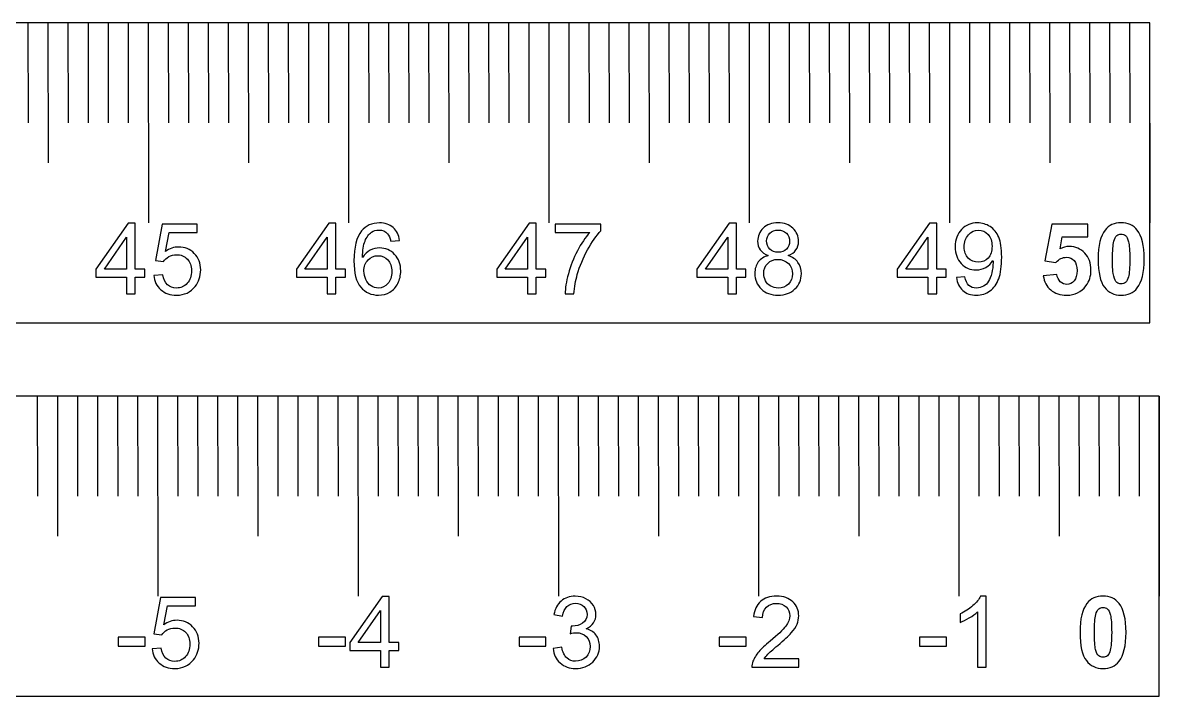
# Model space of a CAD drawing. Header units: millimetres. Extents: x -300 to 279, y -192 to 238.
# Drawn here: x 202.9 to 259.6, y -192 to -158.4 of the extents above; entities that cross this region are included whole.
import ezdxf

# ---------------------------------------------------------------- set-up
doc = ezdxf.new("R2010")
doc.units = ezdxf.units.MM
doc.layers.add('CAMADA_1', color=7, linetype='CONTINUOUS')

msp = doc.modelspace()

# ---------------------------------------------------------------- linework, layer by layer
at = {"layer": 'CAMADA_1', "color": 250}
for points, knots in [([(-240.8244, -158.3605), (-240.8244, -158.3605), (259.1756, -158.3605), (259.1756, -158.3605), (259.1756, -158.3605), (259.1756, -173.3605), (259.1756, -173.3605), (259.1756, -173.3605), (-240.8244, -173.3605), (-240.8244, -173.3605), (-240.8244, -173.3605), (-240.8244, -158.3605), (-240.8244, -158.3605)], [0, 0, 0, 0, 0.25, 0.25, 0.25, 0.5, 0.5, 0.5, 0.75, 0.75, 0.75, 1, 1, 1, 1]), ([(208.0889, -171.9116), (208.0889, -171.9116), (208.0889, -171.067), (208.0889, -171.067), (208.0889, -171.067), (206.5529, -171.067), (206.5529, -171.067), (206.5529, -171.067), (206.5529, -170.667), (206.5529, -170.667), (206.5529, -170.667), (208.1679, -168.3753), (208.1679, -168.3753), (208.1679, -168.3753), (208.5235, -168.3753), (208.5235, -168.3753), (208.5235, -168.3753), (208.5235, -170.667), (208.5235, -170.667), (208.5235, -170.667), (209.0026, -170.667), (209.0026, -170.667), (209.0026, -170.667), (209.0026, -171.067), (209.0026, -171.067), (209.0026, -171.067), (208.5235, -171.067), (208.5235, -171.067), (208.5235, -171.067), (208.5235, -171.9116), (208.5235, -171.9116), (208.5235, -171.9116), (208.0889, -171.9116), (208.0889, -171.9116)], [0, 0, 0, 0, 0.0909091, 0.0909091, 0.0909091, 0.1818182, 0.1818182, 0.1818182, 0.2727273, 0.2727273, 0.2727273, 0.3636364, 0.3636364, 0.3636364, 0.4545455, 0.4545455, 0.4545455, 0.5454545, 0.5454545, 0.5454545, 0.6363636, 0.6363636, 0.6363636, 0.7272727, 0.7272727, 0.7272727, 0.8181818, 0.8181818, 0.8181818, 0.9090909, 0.9090909, 0.9090909, 1, 1, 1, 1]), ([(209.4479, -170.9831), (209.4479, -170.9831), (209.9023, -170.9485), (209.9023, -170.9485), (209.9361, -171.1699), (210.0143, -171.3362), (210.1361, -171.4482), (210.2579, -171.5593), (210.4069, -171.6153), (210.5822, -171.6153), (210.7938, -171.6153), (210.9708, -171.5362), (211.1148, -171.379), (211.258, -171.221), (211.3297, -171.0119), (211.3297, -170.7518), (211.3297, -170.504), (211.2613, -170.3089), (211.1239, -170.1657), (210.9864, -170.0225), (210.8045, -169.9509), (210.5781, -169.9509), (210.4374, -169.9509), (210.3114, -169.983), (210.1995, -170.0472), (210.0883, -170.1114), (210.0011, -170.1945), (209.9369, -170.2966), (209.9369, -170.2966), (209.527, -170.2373), (209.527, -170.2373), (209.527, -170.2373), (209.8677, -168.4198), (209.8677, -168.4198), (209.8677, -168.4198), (211.621, -168.4198), (211.621, -168.4198), (211.621, -168.4198), (211.621, -168.8347), (211.621, -168.8347), (211.621, -168.8347), (210.2143, -168.8347), (210.2143, -168.8347), (210.2143, -168.8347), (210.0258, -169.7887), (210.0258, -169.7887), (210.2373, -169.6397), (210.4596, -169.5656), (210.6917, -169.5656), (210.9996, -169.5656), (211.2597, -169.6726), (211.4712, -169.8867), (211.6828, -170.1007), (211.789, -170.3756), (211.789, -170.7114), (211.789, -171.0317), (211.696, -171.3082), (211.5099, -171.5412), (211.2836, -171.8276), (210.9741, -171.9709), (210.5822, -171.9709), (210.2612, -171.9709), (209.9994, -171.8803), (209.7961, -171.7001), (209.5928, -171.5198), (209.4767, -171.2811), (209.4479, -170.9831)], [0, 0, 0, 0, 0.0454545, 0.0454545, 0.0454545, 0.0909091, 0.0909091, 0.0909091, 0.1363636, 0.1363636, 0.1363636, 0.1818182, 0.1818182, 0.1818182, 0.2272727, 0.2272727, 0.2272727, 0.2727273, 0.2727273, 0.2727273, 0.3181818, 0.3181818, 0.3181818, 0.3636364, 0.3636364, 0.3636364, 0.4090909, 0.4090909, 0.4090909, 0.4545455, 0.4545455, 0.4545455, 0.5, 0.5, 0.5, 0.5454545, 0.5454545, 0.5454545, 0.5909091, 0.5909091, 0.5909091, 0.6363636, 0.6363636, 0.6363636, 0.6818182, 0.6818182, 0.6818182, 0.7272727, 0.7272727, 0.7272727, 0.7727273, 0.7727273, 0.7727273, 0.8181818, 0.8181818, 0.8181818, 0.8636364, 0.8636364, 0.8636364, 0.9090909, 0.9090909, 0.9090909, 0.9545455, 0.9545455, 0.9545455, 1, 1, 1, 1]), ([(218.1009, -171.9116), (218.1009, -171.9116), (218.1009, -171.067), (218.1009, -171.067), (218.1009, -171.067), (216.5649, -171.067), (216.5649, -171.067), (216.5649, -171.067), (216.5649, -170.667), (216.5649, -170.667), (216.5649, -170.667), (218.1799, -168.3753), (218.1799, -168.3753), (218.1799, -168.3753), (218.5355, -168.3753), (218.5355, -168.3753), (218.5355, -168.3753), (218.5355, -170.667), (218.5355, -170.667), (218.5355, -170.667), (219.0146, -170.667), (219.0146, -170.667), (219.0146, -170.667), (219.0146, -171.067), (219.0146, -171.067), (219.0146, -171.067), (218.5355, -171.067), (218.5355, -171.067), (218.5355, -171.067), (218.5355, -171.9116), (218.5355, -171.9116), (218.5355, -171.9116), (218.1009, -171.9116), (218.1009, -171.9116)], [0, 0, 0, 0, 0.0909091, 0.0909091, 0.0909091, 0.1818182, 0.1818182, 0.1818182, 0.2727273, 0.2727273, 0.2727273, 0.3636364, 0.3636364, 0.3636364, 0.4545455, 0.4545455, 0.4545455, 0.5454545, 0.5454545, 0.5454545, 0.6363636, 0.6363636, 0.6363636, 0.7272727, 0.7272727, 0.7272727, 0.8181818, 0.8181818, 0.8181818, 0.9090909, 0.9090909, 0.9090909, 1, 1, 1, 1]), ([(221.717, -169.2397), (221.717, -169.2397), (221.2873, -169.2742), (221.2873, -169.2742), (221.2486, -169.1038), (221.1935, -168.9795), (221.1219, -168.9022), (221.0042, -168.7779), (220.8585, -168.7161), (220.6856, -168.7161), (220.5465, -168.7161), (220.423, -168.7548), (220.3168, -168.8322), (220.1802, -168.9318), (220.0732, -169.0767), (219.9933, -169.2676), (219.9143, -169.4594), (219.8732, -169.7319), (219.8699, -170.085), (219.9744, -169.9262), (220.1028, -169.8076), (220.2543, -169.7311), (220.4057, -169.6537), (220.5638, -169.615), (220.7301, -169.615), (221.0198, -169.615), (221.2667, -169.722), (221.4709, -169.9352), (221.6742, -170.1484), (221.7763, -170.4233), (221.7763, -170.7617), (221.7763, -170.9839), (221.7285, -171.1897), (221.633, -171.3807), (221.5367, -171.5716), (221.4059, -171.7173), (221.2379, -171.8186), (221.0708, -171.9198), (220.8807, -171.9709), (220.6683, -171.9709), (220.307, -171.9709), (220.0114, -171.8375), (219.7826, -171.5716), (219.5546, -171.3058), (219.4402, -170.867), (219.4402, -170.2562), (219.4402, -169.573), (219.5669, -169.0758), (219.8197, -168.7655), (220.0403, -168.4955), (220.3374, -168.3605), (220.7119, -168.3605), (220.9902, -168.3605), (221.219, -168.4387), (221.3968, -168.5943), (221.5746, -168.7499), (221.6816, -168.9647), (221.717, -169.2397)], [0, 0, 0, 0, 0.0526316, 0.0526316, 0.0526316, 0.1052632, 0.1052632, 0.1052632, 0.1578947, 0.1578947, 0.1578947, 0.2105263, 0.2105263, 0.2105263, 0.2631579, 0.2631579, 0.2631579, 0.3157895, 0.3157895, 0.3157895, 0.3684211, 0.3684211, 0.3684211, 0.4210526, 0.4210526, 0.4210526, 0.4736842, 0.4736842, 0.4736842, 0.5263158, 0.5263158, 0.5263158, 0.5789474, 0.5789474, 0.5789474, 0.6315789, 0.6315789, 0.6315789, 0.6842105, 0.6842105, 0.6842105, 0.7368421, 0.7368421, 0.7368421, 0.7894737, 0.7894737, 0.7894737, 0.8421053, 0.8421053, 0.8421053, 0.8947368, 0.8947368, 0.8947368, 0.9473684, 0.9473684, 0.9473684, 1, 1, 1, 1]), ([(228.1032, -171.9116), (228.1032, -171.9116), (228.1032, -171.067), (228.1032, -171.067), (228.1032, -171.067), (226.5672, -171.067), (226.5672, -171.067), (226.5672, -171.067), (226.5672, -170.667), (226.5672, -170.667), (226.5672, -170.667), (228.1822, -168.3753), (228.1822, -168.3753), (228.1822, -168.3753), (228.5378, -168.3753), (228.5378, -168.3753), (228.5378, -168.3753), (228.5378, -170.667), (228.5378, -170.667), (228.5378, -170.667), (229.0169, -170.667), (229.0169, -170.667), (229.0169, -170.667), (229.0169, -171.067), (229.0169, -171.067), (229.0169, -171.067), (228.5378, -171.067), (228.5378, -171.067), (228.5378, -171.067), (228.5378, -171.9116), (228.5378, -171.9116), (228.5378, -171.9116), (228.1032, -171.9116), (228.1032, -171.9116)], [0, 0, 0, 0, 0.0909091, 0.0909091, 0.0909091, 0.1818182, 0.1818182, 0.1818182, 0.2727273, 0.2727273, 0.2727273, 0.3636364, 0.3636364, 0.3636364, 0.4545455, 0.4545455, 0.4545455, 0.5454545, 0.5454545, 0.5454545, 0.6363636, 0.6363636, 0.6363636, 0.7272727, 0.7272727, 0.7272727, 0.8181818, 0.8181818, 0.8181818, 0.9090909, 0.9090909, 0.9090909, 1, 1, 1, 1]), ([(229.4869, -168.8347), (229.4869, -168.8347), (229.4869, -168.4198), (229.4869, -168.4198), (229.4869, -168.4198), (231.7736, -168.4198), (231.7736, -168.4198), (231.7736, -168.4198), (231.7736, -168.7556), (231.7736, -168.7556), (231.5489, -168.9952), (231.325, -169.3137), (231.1044, -169.7113), (230.883, -170.1089), (230.7126, -170.518), (230.5916, -170.9386), (230.5052, -171.2341), (230.4492, -171.5593), (230.4253, -171.9116), (230.4253, -171.9116), (229.9808, -171.9116), (229.9808, -171.9116), (229.9858, -171.6334), (230.0401, -171.2967), (230.1446, -170.9024), (230.2492, -170.5073), (230.3982, -170.127), (230.5932, -169.7607), (230.7883, -169.3944), (230.9958, -169.0857), (231.2155, -168.8347), (231.2155, -168.8347), (229.4869, -168.8347), (229.4869, -168.8347)], [0, 0, 0, 0, 0.0909091, 0.0909091, 0.0909091, 0.1818182, 0.1818182, 0.1818182, 0.2727273, 0.2727273, 0.2727273, 0.3636364, 0.3636364, 0.3636364, 0.4545455, 0.4545455, 0.4545455, 0.5454545, 0.5454545, 0.5454545, 0.6363636, 0.6363636, 0.6363636, 0.7272727, 0.7272727, 0.7272727, 0.8181818, 0.8181818, 0.8181818, 0.9090909, 0.9090909, 0.9090909, 1, 1, 1, 1]), ([(238.0981, -171.9116), (238.0981, -171.9116), (238.0981, -171.067), (238.0981, -171.067), (238.0981, -171.067), (236.5621, -171.067), (236.5621, -171.067), (236.5621, -171.067), (236.5621, -170.667), (236.5621, -170.667), (236.5621, -170.667), (238.1771, -168.3753), (238.1771, -168.3753), (238.1771, -168.3753), (238.5327, -168.3753), (238.5327, -168.3753), (238.5327, -168.3753), (238.5327, -170.667), (238.5327, -170.667), (238.5327, -170.667), (239.0118, -170.667), (239.0118, -170.667), (239.0118, -170.667), (239.0118, -171.067), (239.0118, -171.067), (239.0118, -171.067), (238.5327, -171.067), (238.5327, -171.067), (238.5327, -171.067), (238.5327, -171.9116), (238.5327, -171.9116), (238.5327, -171.9116), (238.0981, -171.9116), (238.0981, -171.9116)], [0, 0, 0, 0, 0.0909091, 0.0909091, 0.0909091, 0.1818182, 0.1818182, 0.1818182, 0.2727273, 0.2727273, 0.2727273, 0.3636364, 0.3636364, 0.3636364, 0.4545455, 0.4545455, 0.4545455, 0.5454545, 0.5454545, 0.5454545, 0.6363636, 0.6363636, 0.6363636, 0.7272727, 0.7272727, 0.7272727, 0.8181818, 0.8181818, 0.8181818, 0.9090909, 0.9090909, 0.9090909, 1, 1, 1, 1]), ([(240.1264, -169.9945), (239.9461, -169.9286), (239.8127, -169.834), (239.7255, -169.7121), (239.639, -169.5895), (239.5954, -169.443), (239.5954, -169.2726), (239.5954, -169.0149), (239.6876, -168.7993), (239.872, -168.6239), (240.0572, -168.4486), (240.3025, -168.3605), (240.6095, -168.3605), (240.9174, -168.3605), (241.166, -168.4503), (241.3537, -168.6297), (241.5413, -168.8091), (241.6352, -169.0273), (241.6352, -169.2849), (241.6352, -169.4487), (241.5924, -169.592), (241.5068, -169.713), (241.4212, -169.8348), (241.2911, -169.9286), (241.1158, -169.9945), (241.3323, -170.0653), (241.4961, -170.1789), (241.6088, -170.3369), (241.7216, -170.4941), (241.7784, -170.6818), (241.7784, -170.9008), (241.7784, -171.2029), (241.6714, -171.4564), (241.4582, -171.6622), (241.2442, -171.868), (240.9635, -171.9709), (240.6153, -171.9709), (240.2671, -171.9709), (239.9864, -171.868), (239.7724, -171.6614), (239.5592, -171.4548), (239.4522, -171.1971), (239.4522, -170.8884), (239.4522, -170.6588), (239.5106, -170.4661), (239.6275, -170.3114), (239.7444, -170.1558), (239.9107, -170.0505), (240.1264, -169.9945)], [0, 0, 0, 0, 0.0625, 0.0625, 0.0625, 0.125, 0.125, 0.125, 0.1875, 0.1875, 0.1875, 0.25, 0.25, 0.25, 0.3125, 0.3125, 0.3125, 0.375, 0.375, 0.375, 0.4375, 0.4375, 0.4375, 0.5, 0.5, 0.5, 0.5625, 0.5625, 0.5625, 0.625, 0.625, 0.625, 0.6875, 0.6875, 0.6875, 0.75, 0.75, 0.75, 0.8125, 0.8125, 0.8125, 0.875, 0.875, 0.875, 0.9375, 0.9375, 0.9375, 1, 1, 1, 1]), ([(248.0978, -171.9116), (248.0978, -171.9116), (248.0978, -171.067), (248.0978, -171.067), (248.0978, -171.067), (246.5618, -171.067), (246.5618, -171.067), (246.5618, -171.067), (246.5618, -170.667), (246.5618, -170.667), (246.5618, -170.667), (248.1768, -168.3753), (248.1768, -168.3753), (248.1768, -168.3753), (248.5324, -168.3753), (248.5324, -168.3753), (248.5324, -168.3753), (248.5324, -170.667), (248.5324, -170.667), (248.5324, -170.667), (249.0115, -170.667), (249.0115, -170.667), (249.0115, -170.667), (249.0115, -171.067), (249.0115, -171.067), (249.0115, -171.067), (248.5324, -171.067), (248.5324, -171.067), (248.5324, -171.067), (248.5324, -171.9116), (248.5324, -171.9116), (248.5324, -171.9116), (248.0978, -171.9116), (248.0978, -171.9116)], [0, 0, 0, 0, 0.0909091, 0.0909091, 0.0909091, 0.1818182, 0.1818182, 0.1818182, 0.2727273, 0.2727273, 0.2727273, 0.3636364, 0.3636364, 0.3636364, 0.4545455, 0.4545455, 0.4545455, 0.5454545, 0.5454545, 0.5454545, 0.6363636, 0.6363636, 0.6363636, 0.7272727, 0.7272727, 0.7272727, 0.8181818, 0.8181818, 0.8181818, 0.9090909, 0.9090909, 0.9090909, 1, 1, 1, 1]), ([(249.521, -171.0917), (249.521, -171.0917), (249.9359, -171.0572), (249.9359, -171.0572), (249.9713, -171.2531), (250.0388, -171.3947), (250.1384, -171.4827), (250.238, -171.5708), (250.3656, -171.6153), (250.522, -171.6153), (250.6553, -171.6153), (250.7722, -171.5848), (250.8735, -171.5231), (250.9747, -171.4622), (251.057, -171.3807), (251.1204, -171.2778), (251.1838, -171.1757), (251.2373, -171.0374), (251.2809, -170.8637), (251.3246, -170.69), (251.346, -170.5131), (251.346, -170.3328), (251.346, -170.3139), (251.3451, -170.2842), (251.3435, -170.2455), (251.2571, -170.3838), (251.1385, -170.4966), (250.9887, -170.5822), (250.8389, -170.6686), (250.6759, -170.7114), (250.5014, -170.7114), (250.2092, -170.7114), (249.9622, -170.6053), (249.7598, -170.3929), (249.5581, -170.1813), (249.4568, -169.9015), (249.4568, -169.5541), (249.4568, -169.1952), (249.5622, -168.9071), (249.7737, -168.6881), (249.9845, -168.47), (250.2487, -168.3605), (250.5673, -168.3605), (250.7961, -168.3605), (251.006, -168.4223), (251.197, -168.5466), (251.3871, -168.67), (251.5312, -168.8462), (251.6299, -169.0758), (251.7287, -169.3047), (251.7781, -169.6364), (251.7781, -170.0702), (251.7781, -170.5221), (251.7296, -170.8818), (251.6316, -171.1494), (251.5336, -171.4177), (251.3871, -171.621), (251.1937, -171.761), (251.0002, -171.9009), (250.7739, -171.9709), (250.5138, -171.9709), (250.2372, -171.9709), (250.0116, -171.8943), (249.8363, -171.7404), (249.6618, -171.5865), (249.5564, -171.37), (249.521, -171.0917)], [0, 0, 0, 0, 0.0454545, 0.0454545, 0.0454545, 0.0909091, 0.0909091, 0.0909091, 0.1363636, 0.1363636, 0.1363636, 0.1818182, 0.1818182, 0.1818182, 0.2272727, 0.2272727, 0.2272727, 0.2727273, 0.2727273, 0.2727273, 0.3181818, 0.3181818, 0.3181818, 0.3636364, 0.3636364, 0.3636364, 0.4090909, 0.4090909, 0.4090909, 0.4545455, 0.4545455, 0.4545455, 0.5, 0.5, 0.5, 0.5454545, 0.5454545, 0.5454545, 0.5909091, 0.5909091, 0.5909091, 0.6363636, 0.6363636, 0.6363636, 0.6818182, 0.6818182, 0.6818182, 0.7272727, 0.7272727, 0.7272727, 0.7727273, 0.7727273, 0.7727273, 0.8181818, 0.8181818, 0.8181818, 0.8636364, 0.8636364, 0.8636364, 0.9090909, 0.9090909, 0.9090909, 0.9545455, 0.9545455, 0.9545455, 1, 1, 1, 1]), ([(253.8554, -171.0037), (253.8554, -171.0037), (254.532, -170.9337), (254.532, -170.9337), (254.5518, -171.0868), (254.6086, -171.2086), (254.7033, -171.2984), (254.7987, -171.3881), (254.9082, -171.4325), (255.0325, -171.4325), (255.1741, -171.4325), (255.2943, -171.3749), (255.3922, -171.2588), (255.4902, -171.1428), (255.5396, -170.9683), (255.5396, -170.7353), (255.5396, -170.5164), (255.491, -170.3526), (255.3931, -170.2431), (255.2959, -170.1336), (255.1692, -170.0793), (255.0128, -170.0793), (254.8177, -170.0793), (254.6423, -170.1649), (254.4876, -170.3361), (254.4876, -170.3361), (253.9394, -170.2571), (253.9394, -170.2571), (253.9394, -170.2571), (254.2851, -168.4198), (254.2851, -168.4198), (254.2851, -168.4198), (256.0779, -168.4198), (256.0779, -168.4198), (256.0779, -168.4198), (256.0779, -169.052), (256.0779, -169.052), (256.0779, -169.052), (254.7996, -169.052), (254.7996, -169.052), (254.7996, -169.052), (254.6926, -169.6537), (254.6926, -169.6537), (254.8432, -169.5788), (254.9979, -169.5409), (255.156, -169.5409), (255.4573, -169.5409), (255.7124, -169.6504), (255.9215, -169.8702), (256.1314, -170.0891), (256.236, -170.374), (256.236, -170.7246), (256.236, -171.0168), (256.1512, -171.277), (255.9824, -171.5066), (255.7519, -171.8194), (255.4326, -171.9758), (255.0243, -171.9758), (254.6975, -171.9758), (254.4308, -171.8877), (254.225, -171.7124), (254.0184, -171.5362), (253.8957, -171.3008), (253.8554, -171.0037)], [0, 0, 0, 0, 0.047619, 0.047619, 0.047619, 0.0952381, 0.0952381, 0.0952381, 0.1428571, 0.1428571, 0.1428571, 0.1904762, 0.1904762, 0.1904762, 0.2380952, 0.2380952, 0.2380952, 0.2857143, 0.2857143, 0.2857143, 0.3333333, 0.3333333, 0.3333333, 0.3809524, 0.3809524, 0.3809524, 0.4285714, 0.4285714, 0.4285714, 0.4761905, 0.4761905, 0.4761905, 0.5238095, 0.5238095, 0.5238095, 0.5714286, 0.5714286, 0.5714286, 0.6190476, 0.6190476, 0.6190476, 0.6666667, 0.6666667, 0.6666667, 0.7142857, 0.7142857, 0.7142857, 0.7619048, 0.7619048, 0.7619048, 0.8095238, 0.8095238, 0.8095238, 0.8571429, 0.8571429, 0.8571429, 0.9047619, 0.9047619, 0.9047619, 0.952381, 0.952381, 0.952381, 1, 1, 1, 1]), ([(257.7407, -168.3556), (258.0832, -168.3556), (258.3507, -168.4782), (258.5441, -168.7235), (258.7738, -169.0133), (258.889, -169.4948), (258.889, -170.1665), (258.889, -170.8374), (258.773, -171.3198), (258.5417, -171.6128), (258.3499, -171.8548), (258.0832, -171.9758), (257.7407, -171.9758), (257.3967, -171.9758), (257.1192, -171.8433), (256.9085, -171.5782), (256.6978, -171.3132), (256.5924, -170.8399), (256.5924, -170.1599), (256.5924, -169.4924), (256.7085, -169.0116), (256.9398, -168.7186), (257.1316, -168.4766), (257.3983, -168.3556), (257.7407, -168.3556)], [0, 0, 0, 0, 0.125, 0.125, 0.125, 0.25, 0.25, 0.25, 0.375, 0.375, 0.375, 0.5, 0.5, 0.5, 0.625, 0.625, 0.625, 0.75, 0.75, 0.75, 0.875, 0.875, 0.875, 1, 1, 1, 1]), ([(208.0889, -170.667), (208.0889, -170.667), (208.0889, -169.0767), (208.0889, -169.0767), (208.0889, -169.0767), (206.9801, -170.667), (206.9801, -170.667), (206.9801, -170.667), (208.0889, -170.667), (208.0889, -170.667)], [0, 0, 0, 0, 0.3333333, 0.3333333, 0.3333333, 0.6666667, 0.6666667, 0.6666667, 1, 1, 1, 1]), ([(218.1009, -170.667), (218.1009, -170.667), (218.1009, -169.0767), (218.1009, -169.0767), (218.1009, -169.0767), (216.9921, -170.667), (216.9921, -170.667), (216.9921, -170.667), (218.1009, -170.667), (218.1009, -170.667)], [0, 0, 0, 0, 0.3333333, 0.3333333, 0.3333333, 0.6666667, 0.6666667, 0.6666667, 1, 1, 1, 1]), ([(228.1032, -170.667), (228.1032, -170.667), (228.1032, -169.0767), (228.1032, -169.0767), (228.1032, -169.0767), (226.9944, -170.667), (226.9944, -170.667), (226.9944, -170.667), (228.1032, -170.667), (228.1032, -170.667)], [0, 0, 0, 0, 0.3333333, 0.3333333, 0.3333333, 0.6666667, 0.6666667, 0.6666667, 1, 1, 1, 1]), ([(238.0981, -170.667), (238.0981, -170.667), (238.0981, -169.0767), (238.0981, -169.0767), (238.0981, -169.0767), (236.9893, -170.667), (236.9893, -170.667), (236.9893, -170.667), (238.0981, -170.667), (238.0981, -170.667)], [0, 0, 0, 0, 0.3333333, 0.3333333, 0.3333333, 0.6666667, 0.6666667, 0.6666667, 1, 1, 1, 1]), ([(240.0399, -169.2569), (240.0399, -169.4249), (240.0934, -169.5615), (240.1996, -169.6677), (240.3066, -169.7739), (240.4466, -169.8274), (240.6202, -169.8274), (240.789, -169.8274), (240.9256, -169.7747), (241.0318, -169.6693), (241.138, -169.564), (241.1907, -169.4347), (241.1907, -169.2816), (241.1907, -169.1219), (241.1364, -168.9878), (241.0269, -168.8791), (240.9182, -168.7705), (240.7808, -168.7161), (240.6153, -168.7161), (240.4482, -168.7161), (240.3107, -168.7696), (240.2021, -168.8758), (240.0943, -168.982), (240.0399, -169.1088), (240.0399, -169.2569)], [0, 0, 0, 0, 0.125, 0.125, 0.125, 0.25, 0.25, 0.25, 0.375, 0.375, 0.375, 0.5, 0.5, 0.5, 0.625, 0.625, 0.625, 0.75, 0.75, 0.75, 0.875, 0.875, 0.875, 1, 1, 1, 1]), ([(248.0978, -170.667), (248.0978, -170.667), (248.0978, -169.0767), (248.0978, -169.0767), (248.0978, -169.0767), (246.989, -170.667), (246.989, -170.667), (246.989, -170.667), (248.0978, -170.667), (248.0978, -170.667)], [0, 0, 0, 0, 0.3333333, 0.3333333, 0.3333333, 0.6666667, 0.6666667, 0.6666667, 1, 1, 1, 1]), ([(251.2941, -169.5319), (251.2941, -169.2833), (251.2283, -169.0857), (251.0965, -168.94), (250.9657, -168.7943), (250.806, -168.7211), (250.6183, -168.7211), (250.424, -168.7211), (250.2561, -168.7993), (250.1145, -168.9565), (249.9721, -169.1137), (249.9013, -169.3179), (249.9013, -169.5681), (249.9013, -169.7928), (249.9688, -169.9756), (250.103, -170.1155), (250.238, -170.2562), (250.4059, -170.3262), (250.606, -170.3262), (250.8068, -170.3262), (250.9714, -170.2562), (251.1007, -170.1155), (251.2299, -169.9756), (251.2941, -169.7805), (251.2941, -169.5319)], [0, 0, 0, 0, 0.125, 0.125, 0.125, 0.25, 0.25, 0.25, 0.375, 0.375, 0.375, 0.5, 0.5, 0.5, 0.625, 0.625, 0.625, 0.75, 0.75, 0.75, 0.875, 0.875, 0.875, 1, 1, 1, 1]), ([(257.7407, -168.9186), (257.6601, -168.9186), (257.5876, -168.945), (257.5251, -168.9976), (257.4617, -169.0495), (257.4123, -169.1433), (257.3777, -169.2792), (257.3316, -169.4545), (257.3086, -169.7508), (257.3086, -170.1665), (257.3086, -170.583), (257.3292, -170.8687), (257.3703, -171.0242), (257.4115, -171.1798), (257.4633, -171.2835), (257.5259, -171.3354), (257.5884, -171.3873), (257.6601, -171.4128), (257.7407, -171.4128), (257.8214, -171.4128), (257.8938, -171.3864), (257.9572, -171.3337), (258.0198, -171.2819), (258.0692, -171.1881), (258.1037, -171.0522), (258.1498, -170.8785), (258.1729, -170.583), (258.1729, -170.1665), (258.1729, -169.7508), (258.1523, -169.4652), (258.1111, -169.3096), (258.07, -169.154), (258.0181, -169.0495), (257.9556, -168.9976), (257.893, -168.945), (257.8214, -168.9186), (257.7407, -168.9186)], [0, 0, 0, 0, 0.0833333, 0.0833333, 0.0833333, 0.1666667, 0.1666667, 0.1666667, 0.25, 0.25, 0.25, 0.3333333, 0.3333333, 0.3333333, 0.4166667, 0.4166667, 0.4166667, 0.5, 0.5, 0.5, 0.5833333, 0.5833333, 0.5833333, 0.6666667, 0.6666667, 0.6666667, 0.75, 0.75, 0.75, 0.8333333, 0.8333333, 0.8333333, 0.9166667, 0.9166667, 0.9166667, 1, 1, 1, 1]), ([(219.939, -170.7658), (219.939, -170.9156), (219.9711, -171.0588), (220.0345, -171.1955), (220.0979, -171.3321), (220.1868, -171.4358), (220.2995, -171.5074), (220.4131, -171.579), (220.5333, -171.6153), (220.6609, -171.6153), (220.8461, -171.6153), (221.0042, -171.5412), (221.135, -171.393), (221.2659, -171.2448), (221.3318, -171.044), (221.3318, -170.7896), (221.3318, -170.5452), (221.2667, -170.3526), (221.1375, -170.2118), (221.0083, -170.071), (220.8436, -170.0002), (220.6436, -170.0002), (220.4477, -170.0002), (220.2806, -170.071), (220.144, -170.2118), (220.0073, -170.3526), (219.939, -170.5369), (219.939, -170.7658)], [0, 0, 0, 0, 0.1111111, 0.1111111, 0.1111111, 0.2222222, 0.2222222, 0.2222222, 0.3333333, 0.3333333, 0.3333333, 0.4444444, 0.4444444, 0.4444444, 0.5555556, 0.5555556, 0.5555556, 0.6666667, 0.6666667, 0.6666667, 0.7777778, 0.7777778, 0.7777778, 0.8888889, 0.8888889, 0.8888889, 1, 1, 1, 1]), ([(239.8967, -170.8917), (239.8967, -171.016), (239.9255, -171.1354), (239.9831, -171.2514), (240.0407, -171.3667), (240.128, -171.4564), (240.2449, -171.5198), (240.361, -171.5832), (240.4861, -171.6153), (240.6186, -171.6153), (240.8277, -171.6153), (240.9989, -171.5486), (241.1331, -171.4152), (241.2672, -171.2819), (241.3339, -171.1123), (241.3339, -170.9065), (241.3339, -170.6975), (241.2648, -170.5246), (241.1273, -170.3879), (240.989, -170.2513), (240.8145, -170.183), (240.6046, -170.183), (240.3988, -170.183), (240.2301, -170.2505), (240.0967, -170.3855), (239.9634, -170.5205), (239.8967, -170.6892), (239.8967, -170.8917)], [0, 0, 0, 0, 0.1111111, 0.1111111, 0.1111111, 0.2222222, 0.2222222, 0.2222222, 0.3333333, 0.3333333, 0.3333333, 0.4444444, 0.4444444, 0.4444444, 0.5555556, 0.5555556, 0.5555556, 0.6666667, 0.6666667, 0.6666667, 0.7777778, 0.7777778, 0.7777778, 0.8888889, 0.8888889, 0.8888889, 1, 1, 1, 1]), ([(-240.3555, -177.0107), (-240.3555, -177.0107), (259.6445, -177.0107), (259.6445, -177.0107), (259.6445, -177.0107), (259.6445, -192.0107), (259.6445, -192.0107), (259.6445, -192.0107), (-240.3555, -192.0107), (-240.3555, -192.0107), (-240.3555, -192.0107), (-240.3555, -177.0107), (-240.3555, -177.0107)], [0, 0, 0, 0, 0.25, 0.25, 0.25, 0.5, 0.5, 0.5, 0.75, 0.75, 0.75, 1, 1, 1, 1]), ([(209.3657, -189.6333), (209.3657, -189.6333), (209.8201, -189.5987), (209.8201, -189.5987), (209.8539, -189.8201), (209.9321, -189.9864), (210.0539, -190.0984), (210.1757, -190.2095), (210.3247, -190.2655), (210.5, -190.2655), (210.7116, -190.2655), (210.8886, -190.1864), (211.0326, -190.0292), (211.1758, -189.8712), (211.2475, -189.6621), (211.2475, -189.402), (211.2475, -189.1542), (211.1791, -188.9591), (211.0417, -188.8159), (210.9042, -188.6727), (210.7223, -188.6011), (210.4959, -188.6011), (210.3552, -188.6011), (210.2292, -188.6332), (210.1173, -188.6974), (210.0061, -188.7616), (209.9189, -188.8447), (209.8547, -188.9468), (209.8547, -188.9468), (209.4448, -188.8875), (209.4448, -188.8875), (209.4448, -188.8875), (209.7855, -187.07), (209.7855, -187.07), (209.7855, -187.07), (211.5388, -187.07), (211.5388, -187.07), (211.5388, -187.07), (211.5388, -187.4849), (211.5388, -187.4849), (211.5388, -187.4849), (210.1321, -187.4849), (210.1321, -187.4849), (210.1321, -187.4849), (209.9436, -188.4389), (209.9436, -188.4389), (210.1551, -188.2899), (210.3774, -188.2158), (210.6095, -188.2158), (210.9174, -188.2158), (211.1775, -188.3228), (211.389, -188.5369), (211.6006, -188.7509), (211.7068, -189.0258), (211.7068, -189.3616), (211.7068, -189.6819), (211.6138, -189.9584), (211.4277, -190.1914), (211.2014, -190.4778), (210.8919, -190.6211), (210.5, -190.6211), (210.179, -190.6211), (209.9172, -190.5305), (209.7139, -190.3503), (209.5106, -190.17), (209.3945, -189.9313), (209.3657, -189.6333)], [0, 0, 0, 0, 0.0454545, 0.0454545, 0.0454545, 0.0909091, 0.0909091, 0.0909091, 0.1363636, 0.1363636, 0.1363636, 0.1818182, 0.1818182, 0.1818182, 0.2272727, 0.2272727, 0.2272727, 0.2727273, 0.2727273, 0.2727273, 0.3181818, 0.3181818, 0.3181818, 0.3636364, 0.3636364, 0.3636364, 0.4090909, 0.4090909, 0.4090909, 0.4545455, 0.4545455, 0.4545455, 0.5, 0.5, 0.5, 0.5454545, 0.5454545, 0.5454545, 0.5909091, 0.5909091, 0.5909091, 0.6363636, 0.6363636, 0.6363636, 0.6818182, 0.6818182, 0.6818182, 0.7272727, 0.7272727, 0.7272727, 0.7727273, 0.7727273, 0.7727273, 0.8181818, 0.8181818, 0.8181818, 0.8636364, 0.8636364, 0.8636364, 0.9090909, 0.9090909, 0.9090909, 0.9545455, 0.9545455, 0.9545455, 1, 1, 1, 1]), ([(220.7656, -190.5618), (220.7656, -190.5618), (220.7656, -189.7172), (220.7656, -189.7172), (220.7656, -189.7172), (219.2296, -189.7172), (219.2296, -189.7172), (219.2296, -189.7172), (219.2296, -189.3172), (219.2296, -189.3172), (219.2296, -189.3172), (220.8446, -187.0255), (220.8446, -187.0255), (220.8446, -187.0255), (221.2002, -187.0255), (221.2002, -187.0255), (221.2002, -187.0255), (221.2002, -189.3172), (221.2002, -189.3172), (221.2002, -189.3172), (221.6793, -189.3172), (221.6793, -189.3172), (221.6793, -189.3172), (221.6793, -189.7172), (221.6793, -189.7172), (221.6793, -189.7172), (221.2002, -189.7172), (221.2002, -189.7172), (221.2002, -189.7172), (221.2002, -190.5618), (221.2002, -190.5618), (221.2002, -190.5618), (220.7656, -190.5618), (220.7656, -190.5618)], [0, 0, 0, 0, 0.0909091, 0.0909091, 0.0909091, 0.1818182, 0.1818182, 0.1818182, 0.2727273, 0.2727273, 0.2727273, 0.3636364, 0.3636364, 0.3636364, 0.4545455, 0.4545455, 0.4545455, 0.5454545, 0.5454545, 0.5454545, 0.6363636, 0.6363636, 0.6363636, 0.7272727, 0.7272727, 0.7272727, 0.8181818, 0.8181818, 0.8181818, 0.9090909, 0.9090909, 0.9090909, 1, 1, 1, 1]), ([(229.38, -189.6234), (229.38, -189.6234), (229.8147, -189.5641), (229.8147, -189.5641), (229.8649, -189.8111), (229.9488, -189.9889), (230.0682, -190.0975), (230.1875, -190.2062), (230.3341, -190.2605), (230.5077, -190.2605), (230.7135, -190.2605), (230.8872, -190.1897), (231.0272, -190.0482), (231.1671, -189.9066), (231.2371, -189.7312), (231.2371, -189.5222), (231.2371, -189.323), (231.172, -189.1583), (231.0412, -189.0283), (230.9111, -188.899), (230.7456, -188.834), (230.544, -188.834), (230.4617, -188.834), (230.3596, -188.8505), (230.2369, -188.8826), (230.2369, -188.8826), (230.2855, -188.5023), (230.2855, -188.5023), (230.3143, -188.5056), (230.3382, -188.5072), (230.3555, -188.5072), (230.5415, -188.5072), (230.7078, -188.4587), (230.8568, -188.3623), (231.0049, -188.266), (231.079, -188.1179), (231.079, -187.9178), (231.079, -187.759), (231.0247, -187.6273), (230.9169, -187.5227), (230.809, -187.4182), (230.6699, -187.3663), (230.4995, -187.3663), (230.3299, -187.3663), (230.1892, -187.4198), (230.0764, -187.5268), (229.9636, -187.6339), (229.8912, -187.7944), (229.8591, -188.0084), (229.8591, -188.0084), (229.4245, -187.9294), (229.4245, -187.9294), (229.478, -187.638), (229.5982, -187.4116), (229.7867, -187.2511), (229.9743, -187.0906), (230.2089, -187.0107), (230.4888, -187.0107), (230.6814, -187.0107), (230.8592, -187.0519), (231.0214, -187.135), (231.1844, -187.2173), (231.3087, -187.3301), (231.3943, -187.4725), (231.4807, -187.6157), (231.5235, -187.7672), (231.5235, -187.9277), (231.5235, -188.08), (231.4824, -188.2183), (231.4009, -188.3434), (231.3186, -188.4685), (231.1967, -188.5681), (231.0362, -188.6422), (231.2453, -188.69), (231.4075, -188.7904), (231.5235, -188.9427), (231.6388, -189.0941), (231.6964, -189.2851), (231.6964, -189.5131), (231.6964, -189.8218), (231.5836, -190.0844), (231.3589, -190.2992), (231.1333, -190.5141), (230.8485, -190.6211), (230.5045, -190.6211), (230.1941, -190.6211), (229.9365, -190.5281), (229.7315, -190.3428), (229.5257, -190.1576), (229.4088, -189.9181), (229.38, -189.6234)], [0, 0, 0, 0, 0.0333333, 0.0333333, 0.0333333, 0.0666667, 0.0666667, 0.0666667, 0.1, 0.1, 0.1, 0.1333333, 0.1333333, 0.1333333, 0.1666667, 0.1666667, 0.1666667, 0.2, 0.2, 0.2, 0.2333333, 0.2333333, 0.2333333, 0.2666667, 0.2666667, 0.2666667, 0.3, 0.3, 0.3, 0.3333333, 0.3333333, 0.3333333, 0.3666667, 0.3666667, 0.3666667, 0.4, 0.4, 0.4, 0.4333333, 0.4333333, 0.4333333, 0.4666667, 0.4666667, 0.4666667, 0.5, 0.5, 0.5, 0.5333333, 0.5333333, 0.5333333, 0.5666667, 0.5666667, 0.5666667, 0.6, 0.6, 0.6, 0.6333333, 0.6333333, 0.6333333, 0.6666667, 0.6666667, 0.6666667, 0.7, 0.7, 0.7, 0.7333333, 0.7333333, 0.7333333, 0.7666667, 0.7666667, 0.7666667, 0.8, 0.8, 0.8, 0.8333333, 0.8333333, 0.8333333, 0.8666667, 0.8666667, 0.8666667, 0.9, 0.9, 0.9, 0.9333333, 0.9333333, 0.9333333, 0.9666667, 0.9666667, 0.9666667, 1, 1, 1, 1]), ([(241.6518, -190.1469), (241.6518, -190.1469), (241.6518, -190.5618), (241.6518, -190.5618), (241.6518, -190.5618), (239.3107, -190.5618), (239.3107, -190.5618), (239.3074, -190.4573), (239.3247, -190.3568), (239.3618, -190.2597), (239.4219, -190.1008), (239.5182, -189.9436), (239.6507, -189.7897), (239.7832, -189.6358), (239.9725, -189.458), (240.2187, -189.2563), (240.6014, -188.941), (240.8615, -188.6916), (240.9974, -188.5072), (241.134, -188.3228), (241.2023, -188.1483), (241.2023, -187.9837), (241.2023, -187.8117), (241.1406, -187.6668), (241.0171, -187.5482), (240.8936, -187.4305), (240.7323, -187.3713), (240.5339, -187.3713), (240.324, -187.3713), (240.1561, -187.4338), (240.0302, -187.5589), (239.9042, -187.6832), (239.8408, -187.8561), (239.8392, -188.0775), (239.8392, -188.0775), (239.3947, -188.0331), (239.3947, -188.0331), (239.4251, -187.7005), (239.5404, -187.447), (239.7396, -187.2725), (239.9396, -187.098), (240.2071, -187.0107), (240.5438, -187.0107), (240.8829, -187.0107), (241.1521, -187.1046), (241.3497, -187.2931), (241.548, -187.4816), (241.6468, -187.7153), (241.6468, -187.9936), (241.6468, -188.1352), (241.618, -188.2743), (241.5596, -188.4109), (241.502, -188.5484), (241.4056, -188.6924), (241.2715, -188.8439), (241.1365, -188.9945), (240.9134, -189.2028), (240.6023, -189.4662), (240.3413, -189.6851), (240.1734, -189.8333), (240.0993, -189.9115), (240.0252, -189.9897), (239.9643, -190.0679), (239.9157, -190.1469), (239.9157, -190.1469), (241.6518, -190.1469), (241.6518, -190.1469)], [0, 0, 0, 0, 0.0454545, 0.0454545, 0.0454545, 0.0909091, 0.0909091, 0.0909091, 0.1363636, 0.1363636, 0.1363636, 0.1818182, 0.1818182, 0.1818182, 0.2272727, 0.2272727, 0.2272727, 0.2727273, 0.2727273, 0.2727273, 0.3181818, 0.3181818, 0.3181818, 0.3636364, 0.3636364, 0.3636364, 0.4090909, 0.4090909, 0.4090909, 0.4545455, 0.4545455, 0.4545455, 0.5, 0.5, 0.5, 0.5454545, 0.5454545, 0.5454545, 0.5909091, 0.5909091, 0.5909091, 0.6363636, 0.6363636, 0.6363636, 0.6818182, 0.6818182, 0.6818182, 0.7272727, 0.7272727, 0.7272727, 0.7727273, 0.7727273, 0.7727273, 0.8181818, 0.8181818, 0.8181818, 0.8636364, 0.8636364, 0.8636364, 0.9090909, 0.9090909, 0.9090909, 0.9545455, 0.9545455, 0.9545455, 1, 1, 1, 1]), ([(251.0045, -190.5618), (251.0045, -190.5618), (250.5698, -190.5618), (250.5698, -190.5618), (250.5698, -190.5618), (250.5698, -187.7944), (250.5698, -187.7944), (250.4653, -187.8948), (250.3278, -187.9944), (250.1583, -188.094), (249.9887, -188.1936), (249.8356, -188.2685), (249.7006, -188.3179), (249.7006, -188.3179), (249.7006, -187.8981), (249.7006, -187.8981), (249.9434, -187.7845), (250.1558, -187.6462), (250.3377, -187.4832), (250.5196, -187.3211), (250.6489, -187.1638), (250.7246, -187.0107), (250.7246, -187.0107), (251.0045, -187.0107), (251.0045, -187.0107), (251.0045, -187.0107), (251.0045, -190.5618), (251.0045, -190.5618)], [0, 0, 0, 0, 0.1111111, 0.1111111, 0.1111111, 0.2222222, 0.2222222, 0.2222222, 0.3333333, 0.3333333, 0.3333333, 0.4444444, 0.4444444, 0.4444444, 0.5555556, 0.5555556, 0.5555556, 0.6666667, 0.6666667, 0.6666667, 0.7777778, 0.7777778, 0.7777778, 0.8888889, 0.8888889, 0.8888889, 1, 1, 1, 1]), ([(256.8361, -187.0058), (257.1786, -187.0058), (257.4461, -187.1284), (257.6395, -187.3737), (257.8692, -187.6635), (257.9844, -188.145), (257.9844, -188.8167), (257.9844, -189.4876), (257.8684, -189.97), (257.6371, -190.263), (257.4453, -190.505), (257.1786, -190.626), (256.8361, -190.626), (256.4921, -190.626), (256.2146, -190.4935), (256.0039, -190.2284), (255.7932, -189.9634), (255.6878, -189.4901), (255.6878, -188.8101), (255.6878, -188.1426), (255.8039, -187.6618), (256.0352, -187.3688), (256.227, -187.1268), (256.4937, -187.0058), (256.8361, -187.0058)], [0, 0, 0, 0, 0.125, 0.125, 0.125, 0.25, 0.25, 0.25, 0.375, 0.375, 0.375, 0.5, 0.5, 0.5, 0.625, 0.625, 0.625, 0.75, 0.75, 0.75, 0.875, 0.875, 0.875, 1, 1, 1, 1]), ([(220.7656, -189.3172), (220.7656, -189.3172), (220.7656, -187.7269), (220.7656, -187.7269), (220.7656, -187.7269), (219.6568, -189.3172), (219.6568, -189.3172), (219.6568, -189.3172), (220.7656, -189.3172), (220.7656, -189.3172)], [0, 0, 0, 0, 0.3333333, 0.3333333, 0.3333333, 0.6666667, 0.6666667, 0.6666667, 1, 1, 1, 1]), ([(256.8361, -187.5688), (256.7555, -187.5688), (256.683, -187.5952), (256.6205, -187.6478), (256.5571, -187.6997), (256.5077, -187.7935), (256.4731, -187.9294), (256.427, -188.1047), (256.404, -188.401), (256.404, -188.8167), (256.404, -189.2332), (256.4246, -189.5189), (256.4657, -189.6744), (256.5069, -189.83), (256.5587, -189.9337), (256.6213, -189.9856), (256.6838, -190.0375), (256.7555, -190.063), (256.8361, -190.063), (256.9168, -190.063), (256.9892, -190.0366), (257.0526, -189.9839), (257.1152, -189.9321), (257.1646, -189.8383), (257.1991, -189.7024), (257.2452, -189.5287), (257.2683, -189.2332), (257.2683, -188.8167), (257.2683, -188.401), (257.2477, -188.1154), (257.2065, -187.9598), (257.1654, -187.8042), (257.1135, -187.6997), (257.051, -187.6478), (256.9884, -187.5952), (256.9168, -187.5688), (256.8361, -187.5688)], [0, 0, 0, 0, 0.0833333, 0.0833333, 0.0833333, 0.1666667, 0.1666667, 0.1666667, 0.25, 0.25, 0.25, 0.3333333, 0.3333333, 0.3333333, 0.4166667, 0.4166667, 0.4166667, 0.5, 0.5, 0.5, 0.5833333, 0.5833333, 0.5833333, 0.6666667, 0.6666667, 0.6666667, 0.75, 0.75, 0.75, 0.8333333, 0.8333333, 0.8333333, 0.9166667, 0.9166667, 0.9166667, 1, 1, 1, 1]), ([(207.6667, -189.4999), (207.6667, -189.4999), (207.6667, -189.0653), (207.6667, -189.0653), (207.6667, -189.0653), (209.0101, -189.0653), (209.0101, -189.0653), (209.0101, -189.0653), (209.0101, -189.4999), (209.0101, -189.4999), (209.0101, -189.4999), (207.6667, -189.4999), (207.6667, -189.4999)], [0, 0, 0, 0, 0.25, 0.25, 0.25, 0.5, 0.5, 0.5, 0.75, 0.75, 0.75, 1, 1, 1, 1]), ([(217.6787, -189.4999), (217.6787, -189.4999), (217.6787, -189.0653), (217.6787, -189.0653), (217.6787, -189.0653), (219.0221, -189.0653), (219.0221, -189.0653), (219.0221, -189.0653), (219.0221, -189.4999), (219.0221, -189.4999), (219.0221, -189.4999), (217.6787, -189.4999), (217.6787, -189.4999)], [0, 0, 0, 0, 0.25, 0.25, 0.25, 0.5, 0.5, 0.5, 0.75, 0.75, 0.75, 1, 1, 1, 1]), ([(227.681, -189.4999), (227.681, -189.4999), (227.681, -189.0653), (227.681, -189.0653), (227.681, -189.0653), (229.0244, -189.0653), (229.0244, -189.0653), (229.0244, -189.0653), (229.0244, -189.4999), (229.0244, -189.4999), (229.0244, -189.4999), (227.681, -189.4999), (227.681, -189.4999)], [0, 0, 0, 0, 0.25, 0.25, 0.25, 0.5, 0.5, 0.5, 0.75, 0.75, 0.75, 1, 1, 1, 1]), ([(237.6759, -189.4999), (237.6759, -189.4999), (237.6759, -189.0653), (237.6759, -189.0653), (237.6759, -189.0653), (239.0193, -189.0653), (239.0193, -189.0653), (239.0193, -189.0653), (239.0193, -189.4999), (239.0193, -189.4999), (239.0193, -189.4999), (237.6759, -189.4999), (237.6759, -189.4999)], [0, 0, 0, 0, 0.25, 0.25, 0.25, 0.5, 0.5, 0.5, 0.75, 0.75, 0.75, 1, 1, 1, 1]), ([(247.6756, -189.4999), (247.6756, -189.4999), (247.6756, -189.0653), (247.6756, -189.0653), (247.6756, -189.0653), (249.019, -189.0653), (249.019, -189.0653), (249.019, -189.0653), (249.019, -189.4999), (249.019, -189.4999), (249.019, -189.4999), (247.6756, -189.4999), (247.6756, -189.4999)], [0, 0, 0, 0, 0.25, 0.25, 0.25, 0.5, 0.5, 0.5, 0.75, 0.75, 0.75, 1, 1, 1, 1])]:
    msp.add_open_spline(points, degree=3, knots=knots, dxfattribs=at)
for points in [[(203.1651, -158.3605), (203.1651, -158.3605), (203.1769, -163.3605), (203.1769, -163.3605)], [(204.1651, -158.3605), (204.1651, -158.3605), (204.1769, -165.3605), (204.1769, -165.3605)], [(205.1651, -158.3605), (205.1651, -158.3605), (205.1769, -163.3605), (205.1769, -163.3605)], [(206.1651, -158.3605), (206.1651, -158.3605), (206.1769, -163.3605), (206.1769, -163.3605)], [(207.165, -158.3605), (207.165, -158.3605), (207.1768, -163.3605), (207.1768, -163.3605)], [(208.165, -158.3605), (208.165, -158.3605), (208.1768, -163.3605), (208.1768, -163.3605)], [(209.165, -158.3605), (209.165, -158.3605), (209.1768, -168.3605), (209.1768, -168.3605)], [(209.165, -158.3605), (209.165, -158.3605), (209.1768, -168.3605), (209.1768, -168.3605)], [(210.165, -158.3605), (210.165, -158.3605), (210.1768, -163.3605), (210.1768, -163.3605)], [(211.1649, -158.3605), (211.1649, -158.3605), (211.1767, -163.3605), (211.1767, -163.3605)], [(212.1649, -158.3605), (212.1649, -158.3605), (212.1767, -163.3605), (212.1767, -163.3605)], [(213.1649, -158.3605), (213.1649, -158.3605), (213.1767, -163.3605), (213.1767, -163.3605)], [(214.1649, -158.3605), (214.1649, -158.3605), (214.1767, -165.3605), (214.1767, -165.3605)], [(215.1648, -158.3605), (215.1648, -158.3605), (215.1766, -163.3605), (215.1766, -163.3605)], [(216.1648, -158.3605), (216.1648, -158.3605), (216.1766, -163.3605), (216.1766, -163.3605)], [(217.1648, -158.3605), (217.1648, -158.3605), (217.1766, -163.3605), (217.1766, -163.3605)], [(218.1648, -158.3605), (218.1648, -158.3605), (218.1766, -163.3605), (218.1766, -163.3605)], [(219.1647, -158.3605), (219.1647, -158.3605), (219.1765, -168.3605), (219.1765, -168.3605)], [(219.1647, -158.3605), (219.1647, -158.3605), (219.1765, -168.3605), (219.1765, -168.3605)], [(220.1647, -158.3605), (220.1647, -158.3605), (220.1765, -163.3605), (220.1765, -163.3605)], [(221.1647, -158.3605), (221.1647, -158.3605), (221.1765, -163.3605), (221.1765, -163.3605)], [(222.1647, -158.3605), (222.1647, -158.3605), (222.1765, -163.3605), (222.1765, -163.3605)], [(223.1646, -158.3605), (223.1646, -158.3605), (223.1764, -163.3605), (223.1764, -163.3605)], [(224.1646, -158.3605), (224.1646, -158.3605), (224.1764, -165.3605), (224.1764, -165.3605)], [(225.1646, -158.3605), (225.1646, -158.3605), (225.1764, -163.3605), (225.1764, -163.3605)], [(226.1646, -158.3605), (226.1646, -158.3605), (226.1764, -163.3605), (226.1764, -163.3605)], [(227.1646, -158.3605), (227.1646, -158.3605), (227.1764, -163.3605), (227.1764, -163.3605)], [(228.1645, -158.3605), (228.1645, -158.3605), (228.1763, -163.3605), (228.1763, -163.3605)], [(229.1645, -158.3605), (229.1645, -158.3605), (229.1763, -168.3605), (229.1763, -168.3605)], [(229.1645, -158.3605), (229.1645, -158.3605), (229.1763, -168.3605), (229.1763, -168.3605)], [(230.1645, -158.3605), (230.1645, -158.3605), (230.1763, -163.3605), (230.1763, -163.3605)], [(231.1645, -158.3605), (231.1645, -158.3605), (231.1763, -163.3605), (231.1763, -163.3605)], [(232.1644, -158.3605), (232.1644, -158.3605), (232.1762, -163.3605), (232.1762, -163.3605)], [(233.1644, -158.3605), (233.1644, -158.3605), (233.1762, -163.3605), (233.1762, -163.3605)], [(234.1644, -158.3605), (234.1644, -158.3605), (234.1762, -165.3605), (234.1762, -165.3605)], [(235.1644, -158.3605), (235.1644, -158.3605), (235.1762, -163.3605), (235.1762, -163.3605)], [(236.1643, -158.3605), (236.1643, -158.3605), (236.1761, -163.3605), (236.1761, -163.3605)], [(237.1643, -158.3605), (237.1643, -158.3605), (237.1761, -163.3605), (237.1761, -163.3605)], [(238.1643, -158.3605), (238.1643, -158.3605), (238.1761, -163.3605), (238.1761, -163.3605)], [(239.1643, -158.3605), (239.1643, -158.3605), (239.1761, -168.3605), (239.1761, -168.3605)], [(239.1643, -158.3605), (239.1643, -158.3605), (239.1761, -168.3605), (239.1761, -168.3605)], [(240.1642, -158.3605), (240.1642, -158.3605), (240.176, -163.3605), (240.176, -163.3605)], [(241.1642, -158.3605), (241.1642, -158.3605), (241.176, -163.3605), (241.176, -163.3605)], [(242.1642, -158.3605), (242.1642, -158.3605), (242.176, -163.3605), (242.176, -163.3605)], [(243.1642, -158.3605), (243.1642, -158.3605), (243.176, -163.3605), (243.176, -163.3605)], [(244.1642, -158.3605), (244.1642, -158.3605), (244.176, -165.3605), (244.176, -165.3605)], [(245.1641, -158.3605), (245.1641, -158.3605), (245.1759, -163.3605), (245.1759, -163.3605)], [(246.1641, -158.3605), (246.1641, -158.3605), (246.1759, -163.3605), (246.1759, -163.3605)], [(247.1641, -158.3605), (247.1641, -158.3605), (247.1759, -163.3605), (247.1759, -163.3605)], [(248.1641, -158.3605), (248.1641, -158.3605), (248.1759, -163.3605), (248.1759, -163.3605)], [(249.164, -158.3605), (249.164, -158.3605), (249.1758, -168.3605), (249.1758, -168.3605)], [(249.164, -158.3605), (249.164, -158.3605), (249.1758, -168.3605), (249.1758, -168.3605)], [(250.164, -158.3605), (250.164, -158.3605), (250.1758, -163.3605), (250.1758, -163.3605)], [(251.164, -158.3605), (251.164, -158.3605), (251.1758, -163.3605), (251.1758, -163.3605)], [(252.164, -158.3605), (252.164, -158.3605), (252.1758, -163.3605), (252.1758, -163.3605)], [(253.1639, -158.3605), (253.1639, -158.3605), (253.1757, -163.3605), (253.1757, -163.3605)], [(254.1639, -158.3605), (254.1639, -158.3605), (254.1757, -165.3605), (254.1757, -165.3605)], [(255.1639, -158.3605), (255.1639, -158.3605), (255.1757, -163.3605), (255.1757, -163.3605)], [(256.1639, -158.3605), (256.1639, -158.3605), (256.1757, -163.3605), (256.1757, -163.3605)], [(257.1638, -158.3605), (257.1638, -158.3605), (257.1756, -163.3605), (257.1756, -163.3605)], [(258.1638, -158.3605), (258.1638, -158.3605), (258.1756, -163.3605), (258.1756, -163.3605)], [(259.1638, -158.3605), (259.1638, -158.3605), (259.1756, -168.3605), (259.1756, -168.3605)], [(203.634, -177.0107), (203.634, -177.0107), (203.6458, -182.0107), (203.6458, -182.0107)], [(204.634, -177.0107), (204.634, -177.0107), (204.6458, -184.0107), (204.6458, -184.0107)], [(205.634, -177.0107), (205.634, -177.0107), (205.6458, -182.0107), (205.6458, -182.0107)], [(206.634, -177.0107), (206.634, -177.0107), (206.6458, -182.0107), (206.6458, -182.0107)], [(207.6339, -177.0107), (207.6339, -177.0107), (207.6457, -182.0107), (207.6457, -182.0107)], [(208.6339, -177.0107), (208.6339, -177.0107), (208.6457, -182.0107), (208.6457, -182.0107)], [(209.6339, -177.0107), (209.6339, -177.0107), (209.6457, -187.0107), (209.6457, -187.0107)], [(209.6339, -177.0107), (209.6339, -177.0107), (209.6457, -187.0107), (209.6457, -187.0107)], [(210.6339, -177.0107), (210.6339, -177.0107), (210.6457, -182.0107), (210.6457, -182.0107)], [(211.6338, -177.0107), (211.6338, -177.0107), (211.6456, -182.0107), (211.6456, -182.0107)], [(212.6338, -177.0107), (212.6338, -177.0107), (212.6456, -182.0107), (212.6456, -182.0107)], [(213.6338, -177.0107), (213.6338, -177.0107), (213.6456, -182.0107), (213.6456, -182.0107)], [(214.6338, -177.0107), (214.6338, -177.0107), (214.6456, -184.0107), (214.6456, -184.0107)], [(215.6337, -177.0107), (215.6337, -177.0107), (215.6455, -182.0107), (215.6455, -182.0107)], [(216.6337, -177.0107), (216.6337, -177.0107), (216.6455, -182.0107), (216.6455, -182.0107)], [(217.6337, -177.0107), (217.6337, -177.0107), (217.6455, -182.0107), (217.6455, -182.0107)], [(218.6337, -177.0107), (218.6337, -177.0107), (218.6455, -182.0107), (218.6455, -182.0107)], [(219.6336, -177.0107), (219.6336, -177.0107), (219.6454, -187.0107), (219.6454, -187.0107)], [(219.6336, -177.0107), (219.6336, -177.0107), (219.6454, -187.0107), (219.6454, -187.0107)], [(220.6336, -177.0107), (220.6336, -177.0107), (220.6454, -182.0107), (220.6454, -182.0107)], [(221.6336, -177.0107), (221.6336, -177.0107), (221.6454, -182.0107), (221.6454, -182.0107)], [(222.6336, -177.0107), (222.6336, -177.0107), (222.6454, -182.0107), (222.6454, -182.0107)], [(223.6335, -177.0107), (223.6335, -177.0107), (223.6453, -182.0107), (223.6453, -182.0107)], [(224.6335, -177.0107), (224.6335, -177.0107), (224.6453, -184.0107), (224.6453, -184.0107)], [(225.6335, -177.0107), (225.6335, -177.0107), (225.6453, -182.0107), (225.6453, -182.0107)], [(226.6335, -177.0107), (226.6335, -177.0107), (226.6453, -182.0107), (226.6453, -182.0107)], [(227.6335, -177.0107), (227.6335, -177.0107), (227.6453, -182.0107), (227.6453, -182.0107)], [(228.6334, -177.0107), (228.6334, -177.0107), (228.6452, -182.0107), (228.6452, -182.0107)], [(229.6334, -177.0107), (229.6334, -177.0107), (229.6452, -187.0107), (229.6452, -187.0107)], [(229.6334, -177.0107), (229.6334, -177.0107), (229.6452, -187.0107), (229.6452, -187.0107)], [(230.6334, -177.0107), (230.6334, -177.0107), (230.6452, -182.0107), (230.6452, -182.0107)], [(231.6334, -177.0107), (231.6334, -177.0107), (231.6452, -182.0107), (231.6452, -182.0107)], [(232.6333, -177.0107), (232.6333, -177.0107), (232.6451, -182.0107), (232.6451, -182.0107)], [(233.6333, -177.0107), (233.6333, -177.0107), (233.6451, -182.0107), (233.6451, -182.0107)], [(234.6333, -177.0107), (234.6333, -177.0107), (234.6451, -184.0107), (234.6451, -184.0107)], [(235.6333, -177.0107), (235.6333, -177.0107), (235.6451, -182.0107), (235.6451, -182.0107)], [(236.6332, -177.0107), (236.6332, -177.0107), (236.645, -182.0107), (236.645, -182.0107)], [(237.6332, -177.0107), (237.6332, -177.0107), (237.645, -182.0107), (237.645, -182.0107)], [(238.6332, -177.0107), (238.6332, -177.0107), (238.645, -182.0107), (238.645, -182.0107)], [(239.6332, -177.0107), (239.6332, -177.0107), (239.645, -187.0107), (239.645, -187.0107)], [(239.6332, -177.0107), (239.6332, -177.0107), (239.645, -187.0107), (239.645, -187.0107)], [(240.6331, -177.0107), (240.6331, -177.0107), (240.6449, -182.0107), (240.6449, -182.0107)], [(241.6331, -177.0107), (241.6331, -177.0107), (241.6449, -182.0107), (241.6449, -182.0107)], [(242.6331, -177.0107), (242.6331, -177.0107), (242.6449, -182.0107), (242.6449, -182.0107)], [(243.6331, -177.0107), (243.6331, -177.0107), (243.6449, -182.0107), (243.6449, -182.0107)], [(244.6331, -177.0107), (244.6331, -177.0107), (244.6449, -184.0107), (244.6449, -184.0107)], [(245.633, -177.0107), (245.633, -177.0107), (245.6448, -182.0107), (245.6448, -182.0107)], [(246.633, -177.0107), (246.633, -177.0107), (246.6448, -182.0107), (246.6448, -182.0107)], [(247.633, -177.0107), (247.633, -177.0107), (247.6448, -182.0107), (247.6448, -182.0107)], [(248.633, -177.0107), (248.633, -177.0107), (248.6448, -182.0107), (248.6448, -182.0107)], [(249.6329, -177.0107), (249.6329, -177.0107), (249.6447, -187.0107), (249.6447, -187.0107)], [(249.6329, -177.0107), (249.6329, -177.0107), (249.6447, -187.0107), (249.6447, -187.0107)], [(250.6329, -177.0107), (250.6329, -177.0107), (250.6447, -182.0107), (250.6447, -182.0107)], [(251.6329, -177.0107), (251.6329, -177.0107), (251.6447, -182.0107), (251.6447, -182.0107)], [(252.6329, -177.0107), (252.6329, -177.0107), (252.6447, -182.0107), (252.6447, -182.0107)], [(253.6328, -177.0107), (253.6328, -177.0107), (253.6446, -182.0107), (253.6446, -182.0107)], [(254.6328, -177.0107), (254.6328, -177.0107), (254.6446, -184.0107), (254.6446, -184.0107)], [(255.6328, -177.0107), (255.6328, -177.0107), (255.6446, -182.0107), (255.6446, -182.0107)], [(256.6328, -177.0107), (256.6328, -177.0107), (256.6446, -182.0107), (256.6446, -182.0107)], [(257.6327, -177.0107), (257.6327, -177.0107), (257.6445, -182.0107), (257.6445, -182.0107)], [(258.6327, -177.0107), (258.6327, -177.0107), (258.6445, -182.0107), (258.6445, -182.0107)], [(259.6327, -177.0107), (259.6327, -177.0107), (259.6445, -187.0107), (259.6445, -187.0107)]]:
    msp.add_open_spline(points, degree=3, dxfattribs=at)

doc.saveas('drawing.dxf')
